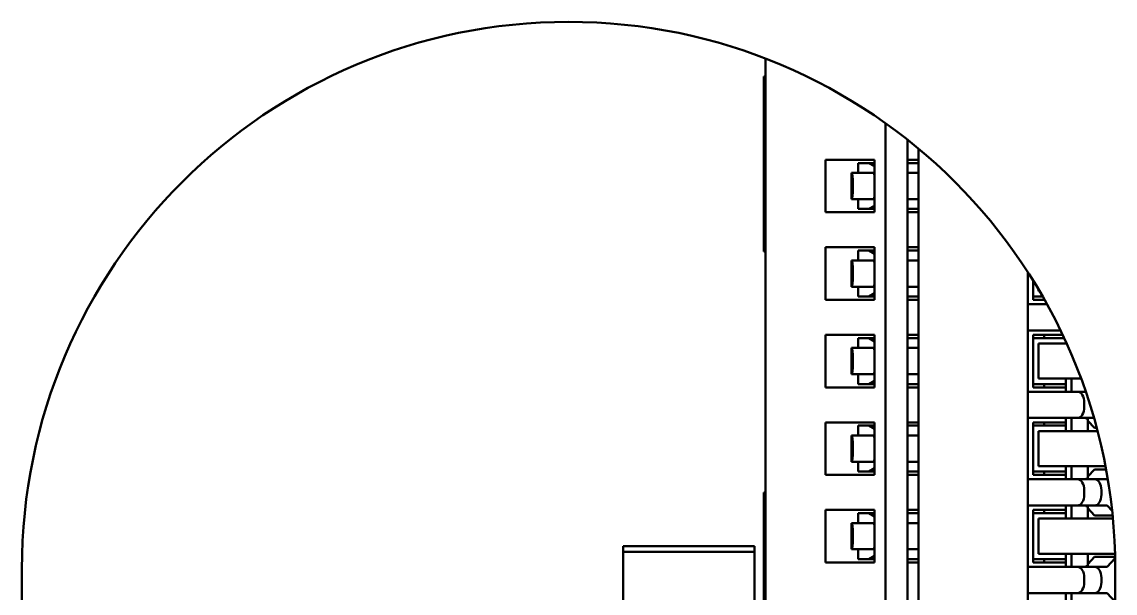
# Model space of a CAD drawing. Header units: millimetres. Extents: x 3137 to 5094, y 789 to 1822.
# Drawn here: x 3377.94 to 3387.94, y 1378.96 to 1384.18 of the extents above; entities that cross this region are included whole.
import ezdxf

# ---------------------------------------------------------------- set-up
doc = ezdxf.new("R2010")
doc.units = ezdxf.units.MM
doc.header["$LTSCALE"] = 1.8
doc.layers.add('외형선(ISO)', color=7, linetype='Continuous', lineweight=50)

msp = doc.modelspace()

# ---------------------------------------------------------------- linework, layer by layer
at = {"layer": '외형선(ISO)'}
for p, q in [((3384.742, 1377.911), (3384.742, 1383.845)), ((3384.727, 1383.481), (3384.727, 1383.681)), ((3384.742, 1383.681), (3384.727, 1383.681)), ((3384.727, 1382.281), (3384.727, 1383.481)), ((3385.842, 1375.381), (3385.842, 1383.254)), ((3386.042, 1375.381), (3386.042, 1383.104)), ((3386.142, 1340.339), (3386.142, 1383.023)), ((3385.742, 1382.921), (3385.292, 1382.921)), ((3385.292, 1382.441), (3385.292, 1382.921)), ((3385.742, 1382.921), (3385.742, 1382.441)), ((3386.042, 1382.921), (3386.142, 1382.921)), ((3385.53, 1382.801), (3385.531, 1382.801)), ((3385.53, 1382.561), (3385.53, 1382.801)), ((3385.535, 1382.801), (3385.531, 1382.801)), ((3385.735, 1382.801), (3385.535, 1382.801)), ((3385.592, 1382.891), (3385.595, 1382.891)), ((3385.592, 1382.801), (3385.592, 1382.891)), ((3385.69, 1382.891), (3385.595, 1382.891)), ((3385.742, 1382.891), (3385.69, 1382.891)), ((3385.69, 1382.891), (3385.741, 1382.861)), ((3385.742, 1382.801), (3385.735, 1382.801)), ((3385.741, 1382.861), (3385.742, 1382.861)), ((3385.741, 1382.861), (3385.742, 1382.859)), ((3386.133, 1382.891), (3386.042, 1382.891)), ((3386.142, 1382.801), (3386.042, 1382.801)), ((3386.142, 1382.891), (3386.133, 1382.891)), ((3385.542, 1382.661), (3385.542, 1382.701)), ((3385.531, 1382.561), (3385.53, 1382.561)), ((3385.531, 1382.561), (3385.535, 1382.561)), ((3385.535, 1382.561), (3385.735, 1382.561)), ((3385.592, 1382.471), (3385.592, 1382.561)), ((3385.741, 1382.501), (3385.69, 1382.471)), ((3385.735, 1382.561), (3385.742, 1382.561)), ((3385.742, 1382.503), (3385.741, 1382.501)), ((3385.741, 1382.501), (3385.742, 1382.501)), ((3386.042, 1382.561), (3386.142, 1382.561)), ((3385.742, 1382.441), (3385.292, 1382.441)), ((3385.595, 1382.471), (3385.592, 1382.471)), ((3385.595, 1382.471), (3385.69, 1382.471)), ((3385.69, 1382.471), (3385.742, 1382.471)), ((3386.042, 1382.471), (3386.133, 1382.471)), ((3386.042, 1382.441), (3386.142, 1382.441)), ((3386.133, 1382.471), (3386.142, 1382.471)), ((3384.727, 1382.081), (3384.727, 1382.281)), ((3385.742, 1382.121), (3385.292, 1382.121)), ((3385.292, 1381.641), (3385.292, 1382.121)), ((3385.742, 1382.121), (3385.742, 1381.641)), ((3386.042, 1382.121), (3386.142, 1382.121)), ((3384.742, 1382.081), (3384.727, 1382.081)), ((3385.53, 1382.001), (3385.531, 1382.001)), ((3385.53, 1381.761), (3385.53, 1382.001)), ((3385.535, 1382.001), (3385.531, 1382.001)), ((3385.735, 1382.001), (3385.535, 1382.001)), ((3385.592, 1382.091), (3385.595, 1382.091)), ((3385.592, 1382.001), (3385.592, 1382.091)), ((3385.69, 1382.091), (3385.595, 1382.091)), ((3385.69, 1382.091), (3385.741, 1382.061)), ((3385.742, 1382.091), (3385.69, 1382.091)), ((3385.742, 1382.001), (3385.735, 1382.001)), ((3385.741, 1382.061), (3385.742, 1382.059)), ((3385.741, 1382.061), (3385.742, 1382.061)), ((3386.133, 1382.091), (3386.042, 1382.091)), ((3386.142, 1382.001), (3386.042, 1382.001)), ((3386.142, 1382.091), (3386.133, 1382.091)), ((3385.542, 1381.861), (3385.542, 1381.901)), ((3387.142, 1381.894), (3387.142, 1341.468)), ((3387.192, 1381.641), (3387.192, 1381.815)), ((3385.531, 1381.761), (3385.53, 1381.761)), ((3385.531, 1381.761), (3385.535, 1381.761)), ((3385.535, 1381.761), (3385.735, 1381.761)), ((3385.592, 1381.671), (3385.592, 1381.761)), ((3385.741, 1381.701), (3385.69, 1381.671)), ((3385.735, 1381.761), (3385.742, 1381.761)), ((3385.742, 1381.703), (3385.741, 1381.701)), ((3385.741, 1381.701), (3385.742, 1381.701)), ((3386.042, 1381.761), (3386.142, 1381.761)), ((3387.242, 1381.721), (3387.242, 1381.732)), ((3387.242, 1381.721), (3387.248, 1381.721)), ((3385.742, 1381.641), (3385.292, 1381.641)), ((3385.595, 1381.671), (3385.592, 1381.671)), ((3385.595, 1381.671), (3385.69, 1381.671)), ((3385.69, 1381.671), (3385.742, 1381.671)), ((3386.042, 1381.671), (3386.133, 1381.671)), ((3386.042, 1381.641), (3386.142, 1381.641)), ((3386.133, 1381.671), (3386.142, 1381.671)), ((3387.317, 1381.601), (3387.142, 1381.601)), ((3387.277, 1381.671), (3387.192, 1381.671)), ((3387.192, 1381.641), (3387.295, 1381.641)), ((3387.292, 1381.646), (3387.292, 1381.641)), ((3385.742, 1381.321), (3385.292, 1381.321)), ((3385.292, 1380.841), (3385.292, 1381.321)), ((3385.742, 1381.321), (3385.742, 1380.841)), ((3386.042, 1381.321), (3386.142, 1381.321)), ((3387.142, 1381.361), (3387.441, 1381.361)), ((3387.192, 1380.841), (3387.192, 1381.321)), ((3387.192, 1381.321), (3387.46, 1381.321)), ((3387.292, 1381.321), (3387.292, 1381.291)), ((3385.53, 1381.201), (3385.531, 1381.201)), ((3385.53, 1380.961), (3385.53, 1381.201)), ((3385.535, 1381.201), (3385.531, 1381.201)), ((3385.735, 1381.201), (3385.535, 1381.201)), ((3385.592, 1381.291), (3385.595, 1381.291)), ((3385.592, 1381.201), (3385.592, 1381.291)), ((3385.69, 1381.291), (3385.595, 1381.291)), ((3385.69, 1381.291), (3385.741, 1381.261)), ((3385.742, 1381.291), (3385.69, 1381.291)), ((3385.742, 1381.201), (3385.735, 1381.201)), ((3385.741, 1381.261), (3385.742, 1381.259)), ((3385.741, 1381.261), (3385.742, 1381.261)), ((3386.133, 1381.291), (3386.042, 1381.291)), ((3386.142, 1381.201), (3386.042, 1381.201)), ((3386.142, 1381.291), (3386.133, 1381.291)), ((3387.192, 1381.291), (3387.475, 1381.291)), ((3387.497, 1381.241), (3387.242, 1381.241)), ((3387.242, 1380.921), (3387.242, 1381.241)), ((3387.492, 1381.254), (3387.492, 1381.241)), ((3385.542, 1381.061), (3385.542, 1381.101)), ((3385.531, 1380.961), (3385.53, 1380.961)), ((3385.531, 1380.961), (3385.535, 1380.961)), ((3385.535, 1380.961), (3385.735, 1380.961)), ((3385.592, 1380.871), (3385.592, 1380.961)), ((3385.741, 1380.901), (3385.69, 1380.871)), ((3385.735, 1380.961), (3385.742, 1380.961)), ((3385.742, 1380.903), (3385.741, 1380.901)), ((3385.741, 1380.901), (3385.742, 1380.901)), ((3386.042, 1380.961), (3386.142, 1380.961)), ((3387.242, 1380.921), (3387.629, 1380.921)), ((3387.492, 1380.921), (3387.492, 1380.801)), ((3387.542, 1380.921), (3387.542, 1380.801)), ((3385.742, 1380.841), (3385.292, 1380.841)), ((3385.595, 1380.871), (3385.592, 1380.871)), ((3385.595, 1380.871), (3385.69, 1380.871)), ((3385.69, 1380.871), (3385.742, 1380.871)), ((3386.042, 1380.871), (3386.133, 1380.871)), ((3386.042, 1380.841), (3386.142, 1380.841)), ((3386.133, 1380.871), (3386.142, 1380.871)), ((3387.598, 1380.801), (3387.142, 1380.801)), ((3387.492, 1380.871), (3387.192, 1380.871)), ((3387.192, 1380.841), (3387.492, 1380.841)), ((3387.292, 1380.868), (3387.292, 1380.841)), ((3387.672, 1380.801), (3387.598, 1380.801)), ((3387.671, 1380.803), (3387.669, 1380.801)), ((3387.659, 1380.701), (3387.659, 1380.661)), ((3385.742, 1380.521), (3385.292, 1380.521)), ((3385.292, 1380.041), (3385.292, 1380.521)), ((3385.742, 1380.521), (3385.742, 1380.041)), ((3386.042, 1380.521), (3386.142, 1380.521)), ((3387.142, 1380.561), (3387.598, 1380.561)), ((3387.192, 1380.041), (3387.192, 1380.521)), ((3387.192, 1380.521), (3387.492, 1380.521)), ((3387.292, 1380.521), (3387.292, 1380.491)), ((3387.492, 1380.561), (3387.492, 1380.441)), ((3387.542, 1380.561), (3387.542, 1380.441)), ((3387.598, 1380.561), (3387.747, 1380.561)), ((3387.669, 1380.561), (3387.674, 1380.556)), ((3387.692, 1380.553), (3387.674, 1380.556)), ((3387.692, 1380.553), (3387.692, 1380.441)), ((3387.692, 1380.536), (3387.753, 1380.471)), ((3385.53, 1380.401), (3385.531, 1380.401)), ((3385.53, 1380.161), (3385.53, 1380.401)), ((3385.535, 1380.401), (3385.531, 1380.401)), ((3385.735, 1380.401), (3385.535, 1380.401)), ((3385.592, 1380.491), (3385.595, 1380.491)), ((3385.592, 1380.401), (3385.592, 1380.491)), ((3385.69, 1380.491), (3385.595, 1380.491)), ((3385.69, 1380.491), (3385.741, 1380.461)), ((3385.742, 1380.491), (3385.69, 1380.491)), ((3385.742, 1380.401), (3385.735, 1380.401)), ((3385.741, 1380.461), (3385.742, 1380.459)), ((3385.741, 1380.461), (3385.742, 1380.461)), ((3386.133, 1380.491), (3386.042, 1380.491)), ((3386.142, 1380.401), (3386.042, 1380.401)), ((3386.142, 1380.491), (3386.133, 1380.491)), ((3387.192, 1380.491), (3387.492, 1380.491)), ((3387.78, 1380.441), (3387.242, 1380.441)), ((3387.242, 1380.121), (3387.242, 1380.441)), ((3387.753, 1380.471), (3387.772, 1380.471)), ((3385.542, 1380.261), (3385.542, 1380.301)), ((3385.531, 1380.161), (3385.53, 1380.161)), ((3385.531, 1380.161), (3385.535, 1380.161)), ((3385.535, 1380.161), (3385.735, 1380.161)), ((3385.592, 1380.071), (3385.592, 1380.161)), ((3385.741, 1380.101), (3385.69, 1380.071)), ((3385.735, 1380.161), (3385.742, 1380.161)), ((3385.742, 1380.103), (3385.741, 1380.101)), ((3385.741, 1380.101), (3385.742, 1380.101)), ((3386.042, 1380.161), (3386.142, 1380.161)), ((3387.242, 1380.121), (3387.852, 1380.121)), ((3387.492, 1380.121), (3387.492, 1380.001)), ((3387.542, 1380.121), (3387.542, 1380.001)), ((3387.692, 1380.121), (3387.692, 1380.008)), ((3385.742, 1380.041), (3385.292, 1380.041)), ((3385.595, 1380.071), (3385.592, 1380.071)), ((3385.595, 1380.071), (3385.69, 1380.071)), ((3385.69, 1380.071), (3385.742, 1380.071)), ((3386.042, 1380.071), (3386.133, 1380.071)), ((3386.042, 1380.041), (3386.142, 1380.041)), ((3386.133, 1380.071), (3386.142, 1380.071)), ((3387.598, 1380.001), (3387.142, 1380.001)), ((3387.492, 1380.071), (3387.192, 1380.071)), ((3387.192, 1380.041), (3387.492, 1380.041)), ((3387.292, 1380.068), (3387.292, 1380.041)), ((3387.755, 1380.001), (3387.598, 1380.001)), ((3387.674, 1380.006), (3387.669, 1380.001)), ((3387.692, 1380.008), (3387.674, 1380.006)), ((3387.753, 1380.091), (3387.692, 1380.025)), ((3387.858, 1380.091), (3387.753, 1380.091)), ((3387.755, 1380.001), (3387.859, 1380.001)), ((3387.859, 1380.001), (3387.868, 1380.001)), ((3387.868, 1380.001), (3387.873, 1380.006)), ((3387.659, 1379.901), (3387.659, 1379.861)), ((3387.817, 1379.901), (3387.817, 1379.861)), ((3384.742, 1379.881), (3384.727, 1379.881)), ((3384.727, 1379.881), (3384.727, 1379.813)), ((3384.742, 1379.813), (3384.727, 1379.813)), ((3384.727, 1379.813), (3384.727, 1379.71)), ((3384.742, 1379.71), (3384.727, 1379.71)), ((3384.727, 1379.71), (3384.727, 1379.54)), ((3385.742, 1379.721), (3385.292, 1379.721)), ((3385.292, 1379.241), (3385.292, 1379.721)), ((3385.742, 1379.721), (3385.742, 1379.241)), ((3386.042, 1379.721), (3386.142, 1379.721)), ((3387.142, 1379.761), (3387.598, 1379.761)), ((3387.192, 1379.241), (3387.192, 1379.721)), ((3387.192, 1379.721), (3387.492, 1379.721)), ((3387.292, 1379.721), (3387.292, 1379.691)), ((3387.492, 1379.761), (3387.492, 1379.641)), ((3387.542, 1379.761), (3387.542, 1379.641)), ((3387.598, 1379.761), (3387.755, 1379.761)), ((3387.669, 1379.761), (3387.674, 1379.756)), ((3387.692, 1379.753), (3387.674, 1379.756)), ((3387.692, 1379.753), (3387.692, 1379.641)), ((3387.692, 1379.736), (3387.753, 1379.671)), ((3387.859, 1379.761), (3387.755, 1379.761)), ((3387.859, 1379.761), (3387.868, 1379.761)), ((3387.913, 1379.712), (3387.868, 1379.761)), ((3385.53, 1379.601), (3385.531, 1379.601)), ((3385.53, 1379.361), (3385.53, 1379.601)), ((3385.535, 1379.601), (3385.531, 1379.601)), ((3385.735, 1379.601), (3385.535, 1379.601)), ((3385.592, 1379.691), (3385.595, 1379.691)), ((3385.592, 1379.601), (3385.592, 1379.691)), ((3385.69, 1379.691), (3385.595, 1379.691)), ((3385.69, 1379.691), (3385.741, 1379.661)), ((3385.742, 1379.691), (3385.69, 1379.691)), ((3385.742, 1379.601), (3385.735, 1379.601)), ((3385.741, 1379.661), (3385.742, 1379.659)), ((3385.741, 1379.661), (3385.742, 1379.661)), ((3386.133, 1379.691), (3386.042, 1379.691)), ((3386.142, 1379.601), (3386.042, 1379.601)), ((3386.142, 1379.691), (3386.133, 1379.691)), ((3387.192, 1379.691), (3387.492, 1379.691)), ((3387.92, 1379.641), (3387.242, 1379.641)), ((3387.242, 1379.321), (3387.242, 1379.641)), ((3387.753, 1379.671), (3387.918, 1379.671)), ((3384.742, 1379.54), (3384.727, 1379.54)), ((3384.727, 1379.54), (3384.727, 1379.369)), ((3385.542, 1379.461), (3385.542, 1379.501)), ((3384.642, 1379.391), (3383.442, 1379.391)), ((3383.442, 1379.337), (3383.442, 1379.391)), ((3384.642, 1379.337), (3383.442, 1379.337)), ((3383.442, 1379.337), (3383.442, 1375.934)), ((3384.642, 1379.337), (3384.642, 1379.391)), ((3384.642, 1379.337), (3384.642, 1375.934)), ((3384.742, 1379.369), (3384.727, 1379.369)), ((3384.727, 1379.199), (3384.727, 1379.369)), ((3385.531, 1379.361), (3385.53, 1379.361)), ((3385.531, 1379.361), (3385.535, 1379.361)), ((3385.535, 1379.361), (3385.735, 1379.361)), ((3385.592, 1379.271), (3385.592, 1379.361)), ((3385.741, 1379.301), (3385.69, 1379.271)), ((3385.735, 1379.361), (3385.742, 1379.361)), ((3385.742, 1379.303), (3385.741, 1379.301)), ((3385.741, 1379.301), (3385.742, 1379.301)), ((3386.042, 1379.361), (3386.142, 1379.361)), ((3387.242, 1379.321), (3387.94, 1379.321)), ((3387.492, 1379.321), (3387.492, 1379.201)), ((3387.542, 1379.321), (3387.542, 1379.201)), ((3387.692, 1379.321), (3387.692, 1379.208)), ((3385.742, 1379.241), (3385.292, 1379.241)), ((3385.595, 1379.271), (3385.592, 1379.271)), ((3385.595, 1379.271), (3385.69, 1379.271)), ((3385.69, 1379.271), (3385.742, 1379.271)), ((3386.042, 1379.271), (3386.133, 1379.271)), ((3386.042, 1379.241), (3386.142, 1379.241)), ((3386.133, 1379.271), (3386.142, 1379.271)), ((3387.598, 1379.201), (3387.142, 1379.201)), ((3387.492, 1379.271), (3387.192, 1379.271)), ((3387.192, 1379.241), (3387.492, 1379.241)), ((3387.292, 1379.268), (3387.292, 1379.241)), ((3387.755, 1379.201), (3387.598, 1379.201)), ((3387.674, 1379.206), (3387.669, 1379.201)), ((3387.692, 1379.208), (3387.674, 1379.206)), ((3387.753, 1379.291), (3387.692, 1379.225)), ((3387.94, 1379.291), (3387.753, 1379.291)), ((3387.755, 1379.201), (3387.859, 1379.201)), ((3387.859, 1379.201), (3387.868, 1379.201)), ((3387.868, 1379.201), (3387.941, 1379.279)), ((3377.942, 1344.181), (3377.942, 1379.181)), ((3384.742, 1379.199), (3384.727, 1379.199)), ((3384.727, 1379.199), (3384.727, 1379.028)), ((3387.659, 1379.101), (3387.659, 1379.061)), ((3387.817, 1379.101), (3387.817, 1379.061)), ((3387.942, 1379.181), (3387.942, 1344.181)), ((3384.742, 1379.028), (3384.727, 1379.028)), ((3384.727, 1379.028), (3384.727, 1378.858)), ((3387.142, 1378.961), (3387.598, 1378.961)), ((3387.492, 1378.961), (3387.492, 1378.841)), ((3387.542, 1378.961), (3387.542, 1378.841)), ((3387.598, 1378.961), (3387.755, 1378.961)), ((3387.669, 1378.961), (3387.674, 1378.956)), ((3387.859, 1378.961), (3387.755, 1378.961)), ((3387.859, 1378.961), (3387.868, 1378.961)), ((3387.942, 1378.881), (3387.868, 1378.961))]:
    msp.add_line(p, q, dxfattribs=at)
msp.add_arc((3382.942, 1379.181), 5, 0, 180, dxfattribs=at)
for centre, major_axis, ratio, start_param, end_param in [((3385.535, 1382.701), (0, 0.1), 0.069756, 4.712389, 6.283185), ((3385.735, 1382.701), (0, 0.1), 0.069756, 4.712389, 6.283185), ((3385.535, 1382.661), (0, -0.1), 0.069756, 0, 1.570796), ((3385.735, 1382.661), (0, -0.1), 0.069756, 0, 1.570796), ((3385.535, 1381.901), (0, 0.1), 0.069756, 4.712389, 6.283185), ((3385.735, 1381.901), (0, 0.1), 0.069756, 4.712389, 6.283185), ((3385.535, 1381.861), (0, -0.1), 0.069756, 0, 1.570796), ((3385.735, 1381.861), (0, -0.1), 0.069756, 0, 1.570796), ((3385.535, 1381.101), (0, 0.1), 0.069756, 4.712389, 6.283185), ((3385.735, 1381.101), (0, 0.1), 0.069756, 4.712389, 6.283185), ((3385.535, 1381.061), (0, -0.1), 0.069756, 0, 1.570796), ((3385.735, 1381.061), (0, -0.1), 0.069756, 0, 1.570796), ((3387.598, 1380.701), (0, 0.1), 0.615661, 4.712389, 6.283185), ((3387.598, 1380.661), (0, -0.1), 0.615661, 0, 1.570796), ((3385.535, 1380.301), (0, 0.1), 0.069756, 4.712389, 6.283185), ((3385.735, 1380.301), (0, 0.1), 0.069756, 4.712389, 6.283185), ((3385.535, 1380.261), (0, -0.1), 0.069756, 0, 1.570796), ((3385.735, 1380.261), (0, -0.1), 0.069756, 0, 1.570796), ((3387.598, 1379.901), (0, 0.1), 0.615661, 4.712389, 6.283185), ((3387.755, 1379.901), (0, 0.1), 0.615661, 4.712389, 6.283185), ((3387.598, 1379.861), (0, -0.1), 0.615661, 0, 1.570796), ((3387.755, 1379.861), (0, -0.1), 0.615661, 0, 1.570796), ((3385.535, 1379.501), (0, 0.1), 0.069756, 4.712389, 6.283185), ((3385.735, 1379.501), (0, 0.1), 0.069756, 4.712389, 6.283185), ((3385.535, 1379.461), (0, -0.1), 0.069756, 0, 1.570796), ((3385.735, 1379.461), (0, -0.1), 0.069756, 0, 1.570796), ((3387.598, 1379.101), (0, 0.1), 0.615661, 4.712389, 6.283185), ((3387.755, 1379.101), (0, 0.1), 0.615661, 4.712389, 6.283185), ((3387.598, 1379.061), (0, -0.1), 0.615661, 0, 1.570796), ((3387.755, 1379.061), (0, -0.1), 0.615661, 0, 1.570796)]:
    msp.add_ellipse(centre, major_axis=major_axis, ratio=ratio, start_param=start_param, end_param=end_param, dxfattribs=at)

doc.saveas('drawing.dxf')
